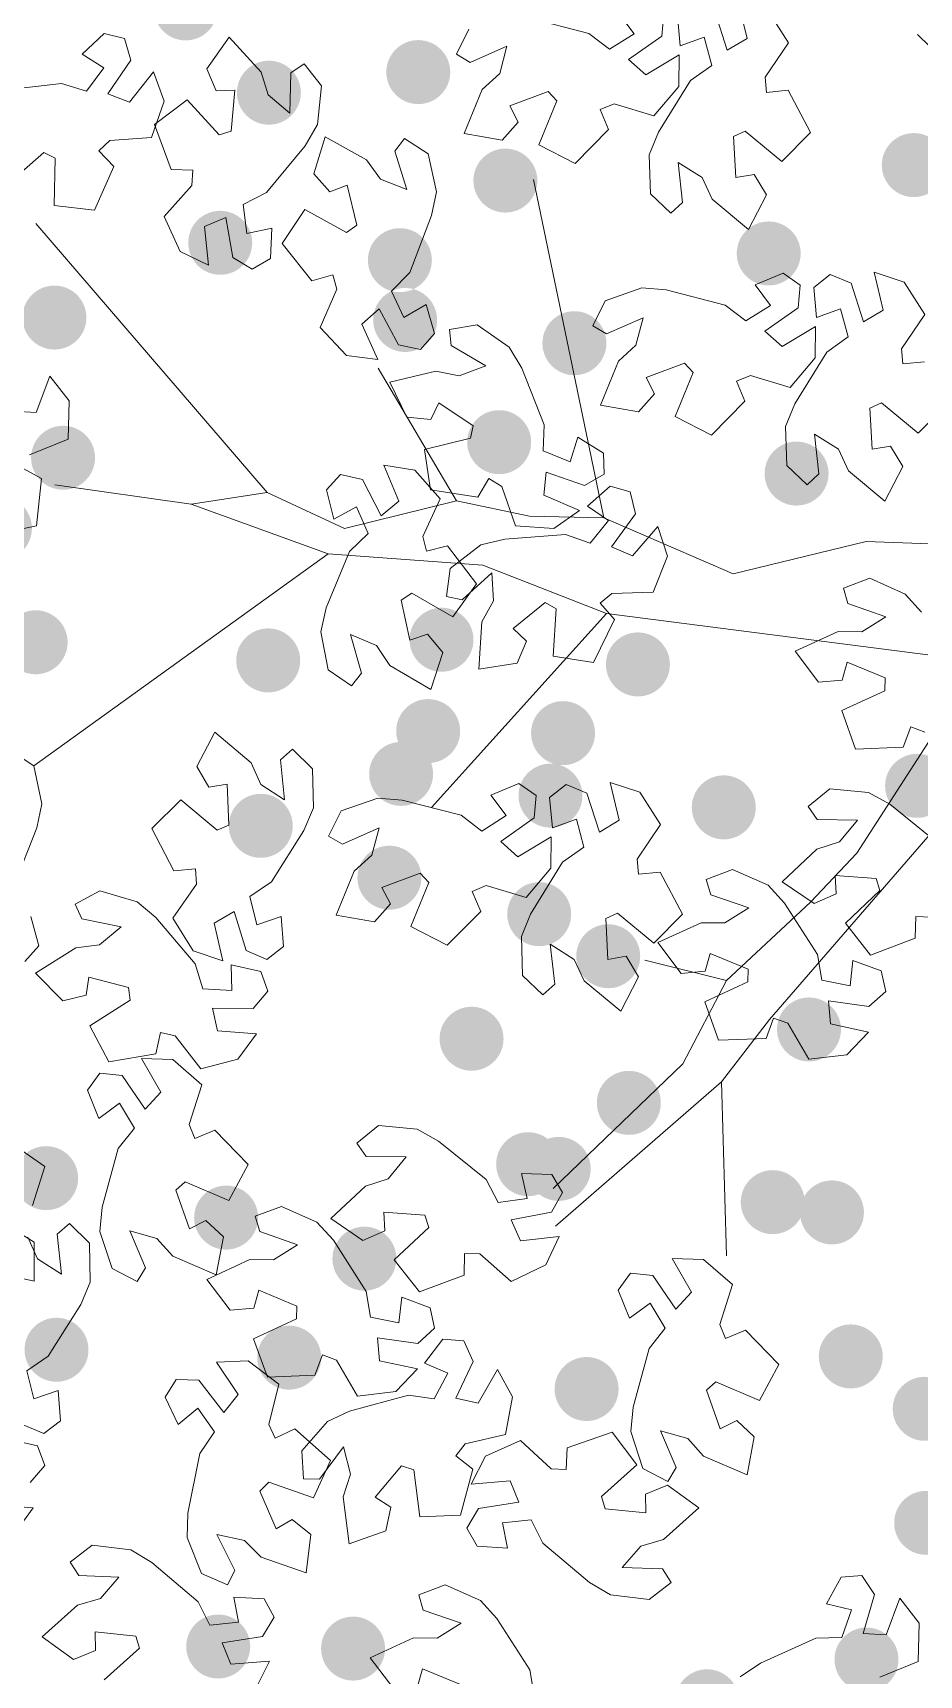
# Model space of a CAD drawing. Header units: millimetres. Extents: x 935 to 13922, y 3203 to 7816.
# Drawn here: x 5850.7 to 5899.6, y 3248.8 to 3339.5 of the extents above; entities that cross this region are included whole.
import ezdxf

# ---------------------------------------------------------------- set-up
doc = ezdxf.new("R2010")
doc.units = ezdxf.units.MM
doc.layers.add('ALBERI frutti - Fruit', color=7, linetype='Continuous', lineweight=5, true_color=0xfd8930)
doc.layers.add('Albero_tronco', color=7, linetype='Continuous', lineweight=5, true_color=0x846648)
doc.layers.add('ALBERO - TREE', color=96, linetype='Continuous', lineweight=5)

msp = doc.modelspace()

# ---------------------------------------------------------------- hatches: boundary and pattern name
at = {"layer": 'ALBERI frutti - Fruit', "lineweight": 30}
h = msp.add_hatch(color=256, dxfattribs=at)
h.dxf.hatch_style = 1
edge = h.paths.add_edge_path()
edge.add_arc((5879.353, 3369.494), 1.767, 0, 360)
edge = h.paths.add_edge_path()
edge.add_arc((5871.902, 3369.607), 1.767, 0, 360)
edge = h.paths.add_edge_path()
edge.add_arc((5881.849, 3357.175), 1.767, 0, 360)
edge = h.paths.add_edge_path()
edge.add_arc((5882.989, 3349.076), 1.767, 0, 360)
edge = h.paths.add_edge_path()
edge.add_arc((5906.652, 3354.479), 1.767, 0, 360)
edge = h.paths.add_edge_path()
edge.add_arc((5909.391, 3357.727), 1.767, 0, 360)
edge = h.paths.add_edge_path()
edge.add_arc((5894.21, 3343.027), 1.767, 0, 360)
edge = h.paths.add_edge_path()
edge.add_arc((5899.335, 3332.182), 1.767, 0, 360)
edge = h.paths.add_edge_path()
edge.add_arc((5903.652, 3338.933), 1.767, 0, 360)
edge = h.paths.add_edge_path()
edge.add_arc((5904.124, 3345.716), 1.767, 0, 360)
edge = h.paths.add_edge_path()
edge.add_arc((5939.302, 3353.604), 1.767, 0, 360)
edge = h.paths.add_edge_path()
edge.add_arc((5943.841, 3344.711), 1.767, 0, 360)
edge = h.paths.add_edge_path()
edge.add_arc((5947.578, 3351.588), 1.767, 0, 360)
edge = h.paths.add_edge_path()
edge.add_arc((5948.202, 3358.136), 1.767, 0, 360)
edge = h.paths.add_edge_path()
edge.add_arc((5939.95, 3359.336), 1.767, 0, 360)
edge = h.paths.add_edge_path()
edge.add_arc((5953.033, 3365.382), 1.767, 0, 360)
edge = h.paths.add_edge_path()
edge.add_arc((5942.182, 3366.746), 1.767, 0, 360)
edge = h.paths.add_edge_path()
edge.add_arc((5932.606, 3365.604), 1.767, 0, 360)
edge = h.paths.add_edge_path()
edge.add_arc((5917.784, 3372.902), 1.767, 0, 360)
edge = h.paths.add_edge_path()
edge.add_arc((5921.273, 3376.796), 1.767, 0, 360)
edge = h.paths.add_edge_path()
edge.add_arc((5940.171, 3384.403), 1.767, 0, 360)
edge = h.paths.add_edge_path()
edge.add_arc((5945.71, 3392.101), 1.767, 0, 360)
edge = h.paths.add_edge_path()
edge.add_arc((5939.881, 3387.707), 1.767, 0, 360)
edge = h.paths.add_edge_path()
edge.add_arc((5929.955, 3388.666), 1.767, 0, 360)
edge = h.paths.add_edge_path()
edge.add_arc((5924.81, 3404.142), 1.767, 0, 360)
edge = h.paths.add_edge_path()
edge.add_arc((5928.046, 3401.609), 1.767, 0, 360)
edge = h.paths.add_edge_path()
edge.add_arc((5932.644, 3396.953), 1.767, 0, 360)
edge = h.paths.add_edge_path()
edge.add_arc((5940.898, 3398.092), 1.767, 0, 360)
edge = h.paths.add_edge_path()
edge.add_arc((5902.538, 3394.149), 1.767, 0, 360)
edge = h.paths.add_edge_path()
edge.add_arc((5906.851, 3385.628), 1.767, 0, 360)
edge = h.paths.add_edge_path()
edge.add_arc((5911.016, 3376.437), 1.767, 0, 360)
edge = h.paths.add_edge_path()
edge.add_arc((5920.795, 3384.537), 1.767, 0, 360)
edge = h.paths.add_edge_path()
edge.add_arc((5898.914, 3366.584), 1.767, 0, 360)
edge = h.paths.add_edge_path()
edge.add_arc((5907.719, 3368.889), 1.767, 0, 360)
edge = h.paths.add_edge_path()
edge.add_arc((5915.853, 3356.28), 1.767, 0, 360)
edge = h.paths.add_edge_path()
edge.add_arc((5916.463, 3343.507), 1.767, 0, 360)
edge = h.paths.add_edge_path()
edge.add_arc((5920.338, 3337.012), 1.767, 0, 360)
edge = h.paths.add_edge_path()
edge.add_arc((5930.28, 3334.834), 1.767, 0, 360)
edge = h.paths.add_edge_path()
edge.add_arc((5920.91, 3327.535), 1.767, 0, 360)
edge = h.paths.add_edge_path()
edge.add_arc((5912.328, 3337.532), 1.767, 0, 360)
edge = h.paths.add_edge_path()
edge.add_arc((5911.005, 3329.882), 1.767, 0, 360)
edge = h.paths.add_edge_path()
edge.add_arc((5888.234, 3365.395), 1.767, 0, 360)
edge = h.paths.add_edge_path()
edge.add_arc((5919.757, 3366.604), 1.767, 0, 360)
edge = h.paths.add_edge_path()
edge.add_arc((5932.194, 3356.469), 1.767, 0, 360)
edge = h.paths.add_edge_path()
edge.add_arc((5879.98, 3391.027), 1.767, 0, 360)
edge = h.paths.add_edge_path()
edge.add_arc((5875.825, 3385.561), 1.767, 0, 360)
edge = h.paths.add_edge_path()
edge.add_arc((5892.255, 3383.828), 1.767, 0, 360)
edge = h.paths.add_edge_path()
edge.add_arc((5890.716, 3395.983), 1.767, 0, 360)
edge = h.paths.add_edge_path()
edge.add_arc((5904.544, 3403.684), 1.767, 0, 360)
edge = h.paths.add_edge_path()
edge.add_arc((5877.424, 3345.69), 1.767, 0, 360)
h = msp.add_hatch(color=256, dxfattribs=at)
h.dxf.hatch_style = 1
edge = h.paths.add_edge_path()
edge.add_arc((5810.415, 3308.719), 1.767, 0, 360)
edge = h.paths.add_edge_path()
edge.add_arc((5802.964, 3308.833), 1.767, 0, 360)
edge = h.paths.add_edge_path()
edge.add_arc((5812.911, 3296.4), 1.767, 0, 360)
edge = h.paths.add_edge_path()
edge.add_arc((5814.05, 3288.301), 1.767, 0, 360)
edge = h.paths.add_edge_path()
edge.add_arc((5837.714, 3293.704), 1.767, 0, 360)
edge = h.paths.add_edge_path()
edge.add_arc((5840.453, 3296.952), 1.767, 0, 360)
edge = h.paths.add_edge_path()
edge.add_arc((5825.272, 3282.252), 1.767, 0, 360)
edge = h.paths.add_edge_path()
edge.add_arc((5830.396, 3271.407), 1.767, 0, 360)
edge = h.paths.add_edge_path()
edge.add_arc((5834.714, 3278.158), 1.767, 0, 360)
edge = h.paths.add_edge_path()
edge.add_arc((5835.186, 3284.941), 1.767, 0, 360)
edge = h.paths.add_edge_path()
edge.add_arc((5870.364, 3292.829), 1.767, 0, 360)
edge = h.paths.add_edge_path()
edge.add_arc((5874.903, 3283.936), 1.767, 0, 360)
edge = h.paths.add_edge_path()
edge.add_arc((5878.64, 3290.814), 1.767, 0, 360)
edge = h.paths.add_edge_path()
edge.add_arc((5879.263, 3297.361), 1.767, 0, 360)
edge = h.paths.add_edge_path()
edge.add_arc((5871.012, 3298.561), 1.767, 0, 360)
edge = h.paths.add_edge_path()
edge.add_arc((5884.094, 3304.607), 1.767, 0, 360)
edge = h.paths.add_edge_path()
edge.add_arc((5873.243, 3305.971), 1.767, 0, 360)
edge = h.paths.add_edge_path()
edge.add_arc((5863.668, 3304.829), 1.767, 0, 360)
edge = h.paths.add_edge_path()
edge.add_arc((5848.846, 3312.127), 1.767, 0, 360)
edge = h.paths.add_edge_path()
edge.add_arc((5852.334, 3316.021), 1.767, 0, 360)
edge = h.paths.add_edge_path()
edge.add_arc((5871.233, 3323.628), 1.767, 0, 360)
edge = h.paths.add_edge_path()
edge.add_arc((5876.771, 3331.326), 1.767, 0, 360)
edge = h.paths.add_edge_path()
edge.add_arc((5870.943, 3326.932), 1.767, 0, 360)
edge = h.paths.add_edge_path()
edge.add_arc((5861.017, 3327.891), 1.767, 0, 360)
edge = h.paths.add_edge_path()
edge.add_arc((5855.871, 3343.367), 1.767, 0, 360)
edge = h.paths.add_edge_path()
edge.add_arc((5859.108, 3340.834), 1.767, 0, 360)
edge = h.paths.add_edge_path()
edge.add_arc((5863.706, 3336.179), 1.767, 0, 360)
edge = h.paths.add_edge_path()
edge.add_arc((5871.959, 3337.317), 1.767, 0, 360)
edge = h.paths.add_edge_path()
edge.add_arc((5833.6, 3333.374), 1.767, 0, 360)
edge = h.paths.add_edge_path()
edge.add_arc((5837.912, 3324.853), 1.767, 0, 360)
edge = h.paths.add_edge_path()
edge.add_arc((5842.078, 3315.662), 1.767, 0, 360)
edge = h.paths.add_edge_path()
edge.add_arc((5851.857, 3323.762), 1.767, 0, 360)
edge = h.paths.add_edge_path()
edge.add_arc((5829.976, 3305.809), 1.767, 0, 360)
edge = h.paths.add_edge_path()
edge.add_arc((5838.781, 3308.114), 1.767, 0, 360)
edge = h.paths.add_edge_path()
edge.add_arc((5846.915, 3295.505), 1.767, 0, 360)
edge = h.paths.add_edge_path()
edge.add_arc((5847.524, 3282.732), 1.767, 0, 360)
edge = h.paths.add_edge_path()
edge.add_arc((5851.399, 3276.237), 1.767, 0, 360)
edge = h.paths.add_edge_path()
edge.add_arc((5861.342, 3274.059), 1.767, 0, 360)
edge = h.paths.add_edge_path()
edge.add_arc((5851.972, 3266.76), 1.767, 0, 360)
edge = h.paths.add_edge_path()
edge.add_arc((5843.39, 3276.757), 1.767, 0, 360)
edge = h.paths.add_edge_path()
edge.add_arc((5842.067, 3269.107), 1.767, 0, 360)
edge = h.paths.add_edge_path()
edge.add_arc((5819.296, 3304.62), 1.767, 0, 360)
edge = h.paths.add_edge_path()
edge.add_arc((5850.819, 3305.83), 1.767, 0, 360)
edge = h.paths.add_edge_path()
edge.add_arc((5863.256, 3295.694), 1.767, 0, 360)
edge = h.paths.add_edge_path()
edge.add_arc((5811.042, 3330.252), 1.767, 0, 360)
edge = h.paths.add_edge_path()
edge.add_arc((5806.887, 3324.786), 1.767, 0, 360)
edge = h.paths.add_edge_path()
edge.add_arc((5823.317, 3323.053), 1.767, 0, 360)
edge = h.paths.add_edge_path()
edge.add_arc((5821.778, 3335.208), 1.767, 0, 360)
edge = h.paths.add_edge_path()
edge.add_arc((5835.606, 3342.909), 1.767, 0, 360)
edge = h.paths.add_edge_path()
edge.add_arc((5808.486, 3284.915), 1.767, 0, 360)
h = msp.add_hatch(color=256, dxfattribs=at)
h.dxf.hatch_style = 1
edge = h.paths.add_edge_path()
edge.add_arc((5879.957, 3300.813), 1.767, 0, 360)
edge = h.paths.add_edge_path()
edge.add_arc((5872.506, 3300.926), 1.767, 0, 360)
edge = h.paths.add_edge_path()
edge.add_arc((5882.453, 3288.493), 1.767, 0, 360)
edge = h.paths.add_edge_path()
edge.add_arc((5883.593, 3280.395), 1.767, 0, 360)
edge = h.paths.add_edge_path()
edge.add_arc((5907.256, 3285.797), 1.767, 0, 360)
edge = h.paths.add_edge_path()
edge.add_arc((5909.995, 3289.045), 1.767, 0, 360)
edge = h.paths.add_edge_path()
edge.add_arc((5894.814, 3274.345), 1.767, 0, 360)
edge = h.paths.add_edge_path()
edge.add_arc((5899.939, 3263.5), 1.767, 0, 360)
edge = h.paths.add_edge_path()
edge.add_arc((5904.256, 3270.251), 1.767, 0, 360)
edge = h.paths.add_edge_path()
edge.add_arc((5904.728, 3277.034), 1.767, 0, 360)
edge = h.paths.add_edge_path()
edge.add_arc((5939.906, 3284.923), 1.767, 0, 360)
edge = h.paths.add_edge_path()
edge.add_arc((5944.445, 3276.029), 1.767, 0, 360)
edge = h.paths.add_edge_path()
edge.add_arc((5948.182, 3282.907), 1.767, 0, 360)
edge = h.paths.add_edge_path()
edge.add_arc((5948.806, 3289.454), 1.767, 0, 360)
edge = h.paths.add_edge_path()
edge.add_arc((5940.554, 3290.654), 1.767, 0, 360)
edge = h.paths.add_edge_path()
edge.add_arc((5953.637, 3296.7), 1.767, 0, 360)
edge = h.paths.add_edge_path()
edge.add_arc((5942.786, 3298.065), 1.767, 0, 360)
edge = h.paths.add_edge_path()
edge.add_arc((5933.21, 3296.922), 1.767, 0, 360)
edge = h.paths.add_edge_path()
edge.add_arc((5918.388, 3304.22), 1.767, 0, 360)
edge = h.paths.add_edge_path()
edge.add_arc((5921.877, 3308.114), 1.767, 0, 360)
edge = h.paths.add_edge_path()
edge.add_arc((5940.775, 3315.721), 1.767, 0, 360)
edge = h.paths.add_edge_path()
edge.add_arc((5946.314, 3323.42), 1.767, 0, 360)
edge = h.paths.add_edge_path()
edge.add_arc((5940.485, 3319.025), 1.767, 0, 360)
edge = h.paths.add_edge_path()
edge.add_arc((5930.559, 3319.985), 1.767, 0, 360)
edge = h.paths.add_edge_path()
edge.add_arc((5925.414, 3335.46), 1.767, 0, 360)
edge = h.paths.add_edge_path()
edge.add_arc((5928.651, 3332.927), 1.767, 0, 360)
edge = h.paths.add_edge_path()
edge.add_arc((5933.248, 3328.272), 1.767, 0, 360)
edge = h.paths.add_edge_path()
edge.add_arc((5941.502, 3329.41), 1.767, 0, 360)
edge = h.paths.add_edge_path()
edge.add_arc((5903.143, 3325.467), 1.767, 0, 360)
edge = h.paths.add_edge_path()
edge.add_arc((5907.455, 3316.946), 1.767, 0, 360)
edge = h.paths.add_edge_path()
edge.add_arc((5911.62, 3307.755), 1.767, 0, 360)
edge = h.paths.add_edge_path()
edge.add_arc((5921.399, 3315.855), 1.767, 0, 360)
edge = h.paths.add_edge_path()
edge.add_arc((5899.518, 3297.902), 1.767, 0, 360)
edge = h.paths.add_edge_path()
edge.add_arc((5908.323, 3300.207), 1.767, 0, 360)
edge = h.paths.add_edge_path()
edge.add_arc((5916.457, 3287.598), 1.767, 0, 360)
edge = h.paths.add_edge_path()
edge.add_arc((5917.067, 3274.826), 1.767, 0, 360)
edge = h.paths.add_edge_path()
edge.add_arc((5920.942, 3268.331), 1.767, 0, 360)
edge = h.paths.add_edge_path()
edge.add_arc((5930.884, 3266.152), 1.767, 0, 360)
edge = h.paths.add_edge_path()
edge.add_arc((5921.514, 3258.854), 1.767, 0, 360)
edge = h.paths.add_edge_path()
edge.add_arc((5912.932, 3268.85), 1.767, 0, 360)
edge = h.paths.add_edge_path()
edge.add_arc((5911.609, 3261.2), 1.767, 0, 360)
edge = h.paths.add_edge_path()
edge.add_arc((5888.838, 3296.713), 1.767, 0, 360)
edge = h.paths.add_edge_path()
edge.add_arc((5920.361, 3297.923), 1.767, 0, 360)
edge = h.paths.add_edge_path()
edge.add_arc((5932.798, 3287.788), 1.767, 0, 360)
edge = h.paths.add_edge_path()
edge.add_arc((5880.584, 3322.345), 1.767, 0, 360)
edge = h.paths.add_edge_path()
edge.add_arc((5876.429, 3316.88), 1.767, 0, 360)
edge = h.paths.add_edge_path()
edge.add_arc((5892.859, 3315.146), 1.767, 0, 360)
edge = h.paths.add_edge_path()
edge.add_arc((5891.32, 3327.302), 1.767, 0, 360)
edge = h.paths.add_edge_path()
edge.add_arc((5905.148, 3335.002), 1.767, 0, 360)
edge = h.paths.add_edge_path()
edge.add_arc((5878.028, 3277.008), 1.767, 0, 360)
h = msp.add_hatch(color=256, dxfattribs=at)
h.dxf.hatch_style = 1
edge = h.paths.add_edge_path()
edge.add_arc((5868.356, 3250.258), 1.767, 0, 360)
edge = h.paths.add_edge_path()
edge.add_arc((5860.906, 3250.372), 1.767, 0, 360)
edge = h.paths.add_edge_path()
edge.add_arc((5870.852, 3237.939), 1.767, 0, 360)
edge = h.paths.add_edge_path()
edge.add_arc((5871.992, 3229.841), 1.767, 0, 360)
edge = h.paths.add_edge_path()
edge.add_arc((5895.656, 3235.243), 1.767, 0, 360)
edge = h.paths.add_edge_path()
edge.add_arc((5898.395, 3238.491), 1.767, 0, 360)
edge = h.paths.add_edge_path()
edge.add_arc((5883.213, 3223.791), 1.767, 0, 360)
edge = h.paths.add_edge_path()
edge.add_arc((5888.338, 3212.946), 1.767, 0, 360)
edge = h.paths.add_edge_path()
edge.add_arc((5892.655, 3219.697), 1.767, 0, 360)
edge = h.paths.add_edge_path()
edge.add_arc((5893.128, 3226.48), 1.767, 0, 360)
edge = h.paths.add_edge_path()
edge.add_arc((5928.306, 3234.368), 1.767, 0, 360)
edge = h.paths.add_edge_path()
edge.add_arc((5932.844, 3225.475), 1.767, 0, 360)
edge = h.paths.add_edge_path()
edge.add_arc((5936.581, 3232.353), 1.767, 0, 360)
edge = h.paths.add_edge_path()
edge.add_arc((5937.205, 3238.9), 1.767, 0, 360)
edge = h.paths.add_edge_path()
edge.add_arc((5928.953, 3240.1), 1.767, 0, 360)
edge = h.paths.add_edge_path()
edge.add_arc((5942.036, 3246.146), 1.767, 0, 360)
edge = h.paths.add_edge_path()
edge.add_arc((5931.185, 3247.51), 1.767, 0, 360)
edge = h.paths.add_edge_path()
edge.add_arc((5921.609, 3246.368), 1.767, 0, 360)
edge = h.paths.add_edge_path()
edge.add_arc((5906.787, 3253.666), 1.767, 0, 360)
edge = h.paths.add_edge_path()
edge.add_arc((5910.276, 3257.56), 1.767, 0, 360)
edge = h.paths.add_edge_path()
edge.add_arc((5929.174, 3265.167), 1.767, 0, 360)
edge = h.paths.add_edge_path()
edge.add_arc((5934.713, 3272.865), 1.767, 0, 360)
edge = h.paths.add_edge_path()
edge.add_arc((5928.885, 3268.471), 1.767, 0, 360)
edge = h.paths.add_edge_path()
edge.add_arc((5918.959, 3269.431), 1.767, 0, 360)
edge = h.paths.add_edge_path()
edge.add_arc((5913.813, 3284.906), 1.767, 0, 360)
edge = h.paths.add_edge_path()
edge.add_arc((5917.05, 3282.373), 1.767, 0, 360)
edge = h.paths.add_edge_path()
edge.add_arc((5921.647, 3277.718), 1.767, 0, 360)
edge = h.paths.add_edge_path()
edge.add_arc((5929.901, 3278.856), 1.767, 0, 360)
edge = h.paths.add_edge_path()
edge.add_arc((5891.542, 3274.913), 1.767, 0, 360)
edge = h.paths.add_edge_path()
edge.add_arc((5895.854, 3266.392), 1.767, 0, 360)
edge = h.paths.add_edge_path()
edge.add_arc((5900.019, 3257.201), 1.767, 0, 360)
edge = h.paths.add_edge_path()
edge.add_arc((5909.799, 3265.301), 1.767, 0, 360)
edge = h.paths.add_edge_path()
edge.add_arc((5887.917, 3247.348), 1.767, 0, 360)
edge = h.paths.add_edge_path()
edge.add_arc((5896.723, 3249.653), 1.767, 0, 360)
edge = h.paths.add_edge_path()
edge.add_arc((5904.856, 3237.044), 1.767, 0, 360)
edge = h.paths.add_edge_path()
edge.add_arc((5905.466, 3224.271), 1.767, 0, 360)
edge = h.paths.add_edge_path()
edge.add_arc((5909.341, 3217.776), 1.767, 0, 360)
edge = h.paths.add_edge_path()
edge.add_arc((5919.283, 3215.598), 1.767, 0, 360)
edge = h.paths.add_edge_path()
edge.add_arc((5909.914, 3208.3), 1.767, 0, 360)
edge = h.paths.add_edge_path()
edge.add_arc((5901.331, 3218.296), 1.767, 0, 360)
edge = h.paths.add_edge_path()
edge.add_arc((5900.008, 3210.646), 1.767, 0, 360)
edge = h.paths.add_edge_path()
edge.add_arc((5877.238, 3246.159), 1.767, 0, 360)
edge = h.paths.add_edge_path()
edge.add_arc((5908.76, 3247.369), 1.767, 0, 360)
edge = h.paths.add_edge_path()
edge.add_arc((5921.198, 3237.233), 1.767, 0, 360)
edge = h.paths.add_edge_path()
edge.add_arc((5868.983, 3271.791), 1.767, 0, 360)
edge = h.paths.add_edge_path()
edge.add_arc((5864.828, 3266.325), 1.767, 0, 360)
edge = h.paths.add_edge_path()
edge.add_arc((5881.259, 3264.592), 1.767, 0, 360)
edge = h.paths.add_edge_path()
edge.add_arc((5879.719, 3276.748), 1.767, 0, 360)
edge = h.paths.add_edge_path()
edge.add_arc((5893.547, 3284.448), 1.767, 0, 360)
edge = h.paths.add_edge_path()
edge.add_arc((5866.428, 3226.454), 1.767, 0, 360)

# ---------------------------------------------------------------- linework, layer by layer
at = {"layer": 'ALBERO - TREE', "lineweight": 9}
for points in [[(5888.34, 3340.667), (5889.028, 3338.523), (5890.122, 3339.176), (5889.618, 3341.262)], [(5885.534, 3340.55), (5885.421, 3339.306), (5885.421, 3339.306), (5883.58, 3338.011), (5884.529, 3337.161), (5886.37, 3338.264), (5886.349, 3336.53), (5884.982, 3334.906), (5882.779, 3335.568), (5882.007, 3335.246), (5882.475, 3334.145), (5882.475, 3334.145), (5880.622, 3332.271), (5878.618, 3333.302), (5879.608, 3335.729), (5879.134, 3336.251), (5877.01, 3335.459), (5877.48, 3334.553), (5876.6, 3333.564), (5874.491, 3333.931), (5875.483, 3336.356), (5876.456, 3337.242), (5876.857, 3338.752), (5874.829, 3337.855), (5874.064, 3338.305), (5874.754, 3339.694)], [(5878.127, 3340.289), (5881.386, 3339.455), (5882.528, 3338.579), (5883.887, 3339.432), (5883.034, 3340.562)], [(5891.267, 3340.724), (5892.41, 3338.936), (5891.121, 3337.031), (5891.198, 3336.198), (5892.388, 3336.315), (5892.388, 3336.315), (5893.625, 3333.988), (5892.042, 3332.383), (5890.021, 3334.052), (5889.382, 3333.754), (5889.504, 3331.491), (5890.509, 3331.669), (5891.19, 3330.535), (5890.211, 3328.631), (5888.192, 3330.301), (5887.637, 3331.494), (5886.315, 3332.327), (5886.566, 3330.124), (5885.909, 3329.528), (5884.789, 3330.601), (5884.721, 3332.747), (5885.227, 3333.998), (5886.995, 3336.86), (5888.171, 3337.689), (5887.763, 3339.24), (5886.43, 3338.762), (5886.274, 3340.431)], [(5848.9, 3336.305), (5852.244, 3336.681), (5853.622, 3336.267), (5854.59, 3337.545), (5853.392, 3338.299), (5854.608, 3339.452), (5855.734, 3339.175), (5856.069, 3337.972), (5856.069, 3337.972), (5854.807, 3336.108), (5855.996, 3335.65), (5857.326, 3337.333), (5857.921, 3335.704), (5857.219, 3333.701), (5854.924, 3333.54), (5854.316, 3332.965), (5855.144, 3332.101), (5855.144, 3332.101), (5854.076, 3329.692), (5851.836, 3329.946), (5851.902, 3332.567), (5851.273, 3332.886), (5849.568, 3331.393)], [(5901.156, 3318.988), (5899.573, 3317.383), (5897.552, 3319.052), (5896.913, 3318.754), (5897.035, 3316.491), (5898.04, 3316.669), (5898.722, 3315.535), (5897.742, 3313.631), (5895.723, 3315.301), (5895.168, 3316.494), (5893.846, 3317.327), (5894.097, 3315.124), (5893.44, 3314.528), (5892.32, 3315.601), (5892.252, 3317.747), (5892.758, 3318.998), (5894.526, 3321.86), (5895.702, 3322.689), (5895.294, 3324.24), (5893.961, 3323.763), (5893.805, 3325.431), (5894.717, 3326.145), (5895.871, 3325.667), (5895.871, 3325.667), (5896.559, 3323.523), (5897.653, 3324.176), (5897.149, 3326.262), (5898.798, 3325.724), (5899.941, 3323.936), (5898.652, 3322.031), (5898.729, 3321.198), (5899.919, 3321.315)], [(5849.578, 3318.585), (5850.85, 3318.518), (5851.594, 3320.531), (5852.664, 3319.166), (5852.617, 3317.044), (5850.485, 3316.18)], [(5850.086, 3315.445), (5851.14, 3314.88), (5851.14, 3314.88), (5850.871, 3312.258), (5848.663, 3311.806)], [(5899.949, 3300.87), (5899.165, 3301.162), (5898.755, 3300.038), (5898.755, 3300.038), (5896.121, 3299.933), (5895.361, 3302.055), (5897.741, 3303.153), (5897.75, 3303.858), (5895.658, 3304.729), (5895.382, 3303.746), (5894.065, 3303.624), (5892.774, 3305.331), (5895.154, 3306.427), (5896.47, 3306.41), (5897.794, 3307.24), (5895.699, 3307.969), (5895.448, 3308.819), (5896.9, 3309.363), (5898.863, 3308.494), (5899.771, 3307.496)], [(5849.429, 3299.859), (5850.721, 3299.001), (5851.166, 3296.901), (5850.889, 3295.58), (5849.654, 3292.451)], [(5900.284, 3290.657), (5899.448, 3290.685), (5899.416, 3289.489), (5899.416, 3289.489), (5896.952, 3288.553), (5895.557, 3290.324), (5897.466, 3292.121), (5897.251, 3292.792), (5894.99, 3292.954), (5895.041, 3291.934), (5893.83, 3291.4), (5892.064, 3292.61), (5893.974, 3294.404), (5895.227, 3294.806), (5896.218, 3296.013), (5894.001, 3296.04), (5893.492, 3296.766), (5894.697, 3297.743), (5896.834, 3297.542), (5898.012, 3296.884), (5900.631, 3294.772)], [(5850.546, 3290.678), (5850.994, 3289.063), (5850.222, 3288.199)], [(5849.16, 3278.384), (5851.326, 3276.881), (5850.654, 3274.73)], [(5849.618, 3273.393), (5850.743, 3272.697), (5850.745, 3270.555), (5848.185, 3271.116)], [(5850.389, 3272.985), (5850.93, 3271.786), (5852.243, 3270.938), (5852.017, 3273.144), (5852.681, 3273.732), (5853.789, 3272.646), (5853.832, 3270.499), (5853.311, 3269.254), (5851.511, 3266.412), (5850.325, 3265.598), (5850.715, 3264.042), (5852.054, 3264.504), (5852.191, 3262.834), (5851.27, 3262.13), (5850.122, 3262.622)], [(5849.293, 3261.83), (5850.928, 3261.463), (5851.325, 3260.374), (5850.513, 3259.425)], [(5848.544, 3258.191), (5850.684, 3258.025), (5849.663, 3256.624)], [(5854.6, 3248.532), (5856.559, 3250.274), (5856.363, 3250.951), (5854.107, 3251.176), (5854.13, 3250.156), (5852.904, 3249.656), (5851.173, 3250.915), (5853.132, 3252.655), (5854.396, 3253.021), (5855.421, 3254.2), (5853.206, 3254.289), (5852.718, 3255.029), (5853.95, 3255.972), (5856.08, 3255.711), (5857.239, 3255.02), (5859.797, 3252.834), (5860.436, 3251.545), (5862.031, 3251.711), (5861.764, 3253.102), (5863.436, 3253.001), (5864.003, 3251.99), (5863.353, 3250.923), (5863.353, 3250.923), (5861.13, 3250.571), (5861.607, 3249.39), (5863.746, 3249.568), (5862.962, 3248.022)], [(5889.75, 3248.69), (5890.867, 3249.447), (5893.929, 3250.84), (5895.368, 3250.873), (5895.892, 3252.389), (5894.519, 3252.735), (5895.319, 3254.208), (5896.474, 3254.293), (5897.166, 3253.253), (5897.166, 3253.253), (5896.544, 3251.09), (5897.816, 3251.022), (5898.559, 3253.036), (5899.629, 3251.671), (5899.583, 3249.549), (5897.451, 3248.684)], [(5870.601, 3248.04), (5869.31, 3249.748), (5871.691, 3250.843), (5873.006, 3250.826), (5874.33, 3251.656), (5872.236, 3252.385), (5871.984, 3253.235), (5873.437, 3253.78), (5875.4, 3252.91), (5876.307, 3251.912), (5878.12, 3249.078), (5878.357, 3247.659)], [(5874.287, 3248.274), (5872.194, 3249.145), (5871.919, 3248.162)]]:
    msp.add_lwpolyline(points, dxfattribs=at)
for points in [[(5866.611, 3336.557), (5866.384, 3334.423), (5865.711, 3333.253), (5863.567, 3330.66), (5862.288, 3330.001), (5862.48, 3328.409), (5863.866, 3328.698), (5863.791, 3327.024), (5862.79, 3326.442), (5861.712, 3327.074), (5861.712, 3327.074), (5861.326, 3329.292), (5860.152, 3328.795), (5860.365, 3326.66), (5858.805, 3327.419), (5857.919, 3329.347), (5859.457, 3331.057), (5859.495, 3331.893), (5858.3, 3331.94), (5858.3, 3331.94), (5857.394, 3334.415), (5859.182, 3335.788), (5860.955, 3333.857), (5861.629, 3334.064), (5861.818, 3336.323), (5860.798, 3336.284), (5860.279, 3337.501), (5861.51, 3339.253), (5863.281, 3337.322), (5863.667, 3336.064), (5864.863, 3335.057), (5864.916, 3337.274), (5865.649, 3337.774)], [(5872.501, 3332.809), (5872.963, 3330.713), (5872.696, 3329.39), (5871.486, 3326.251), (5870.483, 3325.22), (5871.17, 3323.77), (5872.392, 3324.485), (5872.853, 3322.874), (5872.088, 3322.004), (5870.866, 3322.261), (5870.866, 3322.261), (5869.795, 3324.241), (5868.84, 3323.398), (5869.719, 3321.441), (5868, 3321.665), (5866.547, 3323.213), (5867.463, 3325.323), (5867.233, 3326.127), (5866.085, 3325.792), (5866.085, 3325.792), (5864.441, 3327.851), (5865.7, 3329.721), (5867.994, 3328.453), (5868.568, 3328.863), (5868.03, 3331.065), (5867.075, 3330.705), (5866.196, 3331.694), (5866.808, 3333.746), (5869.1, 3332.477), (5869.866, 3331.406), (5871.319, 3330.832), (5870.665, 3332.951), (5871.202, 3333.657)], [(5882.285, 3324.694), (5884.313, 3325.399), (5885.658, 3325.289), (5888.918, 3324.455), (5890.059, 3323.579), (5891.418, 3324.432), (5890.565, 3325.562), (5892.111, 3326.208), (5893.065, 3325.55), (5892.952, 3324.306), (5892.952, 3324.306), (5891.111, 3323.011), (5892.06, 3322.161), (5893.901, 3323.264), (5893.88, 3321.53), (5892.513, 3319.906), (5890.31, 3320.568), (5889.538, 3320.246), (5890.006, 3319.145), (5890.006, 3319.145), (5888.153, 3317.271), (5886.149, 3318.302), (5887.139, 3320.729), (5886.665, 3321.251), (5884.541, 3320.459), (5885.011, 3319.553), (5884.131, 3318.564), (5882.022, 3318.931), (5883.014, 3321.356), (5883.987, 3322.242), (5884.388, 3323.752), (5882.36, 3322.855), (5881.595, 3323.305)], [(5875.215, 3323.356), (5876.974, 3322.125), (5877.673, 3320.971), (5878.907, 3317.841), (5878.866, 3316.403), (5880.352, 3315.801), (5880.769, 3317.154), (5882.198, 3316.28), (5882.224, 3315.121), (5881.15, 3314.484), (5881.15, 3314.484), (5879.021, 3315.217), (5878.889, 3313.95), (5880.861, 3313.104), (5879.443, 3312.106), (5877.326, 3312.261), (5876.573, 3314.435), (5875.859, 3314.872), (5875.241, 3313.848), (5875.241, 3313.848), (5872.636, 3314.251), (5872.298, 3316.48), (5874.846, 3317.099), (5874.99, 3317.789), (5873.104, 3319.047), (5872.645, 3318.135), (5871.328, 3318.269), (5870.39, 3320.193), (5872.937, 3320.81), (5874.225, 3320.54), (5875.684, 3321.1), (5873.768, 3322.218), (5873.685, 3323.101)], [(5866.987, 3304.307), (5866.577, 3306.414), (5866.876, 3307.729), (5868.163, 3310.838), (5869.192, 3311.844), (5868.541, 3313.31), (5867.301, 3312.625), (5866.88, 3314.247), (5867.666, 3315.098), (5868.882, 3314.811), (5868.882, 3314.811), (5869.903, 3312.805), (5870.879, 3313.624), (5870.048, 3315.603), (5871.762, 3315.336), (5873.176, 3313.753), (5872.208, 3311.666), (5872.418, 3310.856), (5873.574, 3311.163), (5873.574, 3311.163), (5875.167, 3309.064), (5873.862, 3307.226), (5871.599, 3308.55), (5871.016, 3308.154), (5871.499, 3305.939), (5872.463, 3306.276), (5873.317, 3305.265), (5872.655, 3303.229), (5870.395, 3304.555), (5869.656, 3305.644), (5868.217, 3306.254), (5868.818, 3304.119), (5868.265, 3303.426)], [(5873.724, 3309.897), (5875.424, 3311.208), (5876.734, 3311.531), (5880.089, 3311.775), (5881.45, 3311.307), (5882.468, 3312.547), (5881.3, 3313.348), (5882.561, 3314.451), (5883.674, 3314.13), (5883.962, 3312.915), (5883.962, 3312.915), (5882.628, 3311.102), (5883.798, 3310.597), (5885.193, 3312.228), (5885.723, 3310.577), (5884.943, 3308.603), (5882.644, 3308.531), (5882.014, 3307.981), (5882.807, 3307.085), (5882.807, 3307.085), (5881.645, 3304.72), (5879.417, 3305.062), (5879.586, 3307.678), (5878.97, 3308.022), (5877.208, 3306.596), (5877.941, 3305.886), (5877.421, 3304.669), (5875.304, 3304.348), (5875.475, 3306.962), (5876.117, 3308.111), (5876.017, 3309.671), (5874.379, 3308.176), (5873.511, 3308.36)], [(5866.119, 3298.835), (5866.162, 3296.689), (5865.642, 3295.444), (5863.841, 3292.602), (5862.655, 3291.787), (5863.046, 3290.232), (5864.384, 3290.694), (5864.521, 3289.023), (5863.6, 3288.32), (5862.452, 3288.811), (5862.452, 3288.811), (5861.79, 3290.963), (5860.688, 3290.323), (5861.167, 3288.231), (5859.525, 3288.788), (5858.403, 3290.589), (5859.714, 3292.479), (5859.646, 3293.313), (5858.455, 3293.209), (5858.455, 3293.209), (5857.245, 3295.55), (5858.845, 3297.137), (5860.848, 3295.445), (5861.49, 3295.735), (5861.394, 3298), (5860.387, 3297.833), (5859.718, 3298.975), (5860.72, 3300.868), (5862.719, 3299.175), (5863.261, 3297.975), (5864.573, 3297.127), (5864.347, 3299.333), (5865.011, 3299.921)], [(5867.691, 3296.521), (5869.719, 3297.225), (5871.064, 3297.115), (5874.323, 3296.281), (5875.465, 3295.406), (5876.823, 3296.258), (5875.97, 3297.388), (5877.516, 3298.034), (5878.47, 3297.377), (5878.358, 3296.133), (5878.358, 3296.133), (5876.517, 3294.837), (5877.466, 3293.987), (5879.307, 3295.09), (5879.285, 3293.356), (5877.919, 3291.732), (5875.716, 3292.394), (5874.944, 3292.072), (5875.411, 3290.971), (5875.411, 3290.971), (5873.559, 3289.097), (5871.555, 3290.128), (5872.545, 3292.556), (5872.07, 3293.077), (5869.946, 3292.285), (5870.416, 3291.379), (5869.537, 3290.39), (5867.427, 3290.757), (5868.42, 3293.182), (5869.393, 3294.068), (5869.793, 3295.579), (5867.765, 3294.681), (5867.001, 3295.131)], [(5877.726, 3287.428), (5877.658, 3289.573), (5878.164, 3290.824), (5879.932, 3293.687), (5881.108, 3294.515), (5880.7, 3296.066), (5879.367, 3295.589), (5879.211, 3297.257), (5880.123, 3297.972), (5881.277, 3297.493), (5881.277, 3297.493), (5881.964, 3295.35), (5883.059, 3296.002), (5882.555, 3298.088), (5884.204, 3297.55), (5885.346, 3295.762), (5884.057, 3293.857), (5884.135, 3293.024), (5885.325, 3293.142), (5885.325, 3293.142), (5886.561, 3290.814), (5884.979, 3289.209), (5882.957, 3290.878), (5882.318, 3290.581), (5882.441, 3288.317), (5883.446, 3288.495), (5884.127, 3287.361), (5883.148, 3285.457), (5881.129, 3287.127), (5880.574, 3288.32), (5879.252, 3289.153), (5879.503, 3286.95), (5878.846, 3286.354)], [(5889.327, 3293.282), (5891.29, 3292.413), (5892.198, 3291.415), (5894.011, 3288.581), (5894.247, 3287.162), (5895.822, 3286.857), (5895.97, 3288.265), (5897.541, 3287.682), (5897.789, 3286.55), (5896.858, 3285.718), (5896.858, 3285.718), (5894.628, 3286.028), (5894.742, 3284.759), (5896.84, 3284.308), (5895.641, 3283.056), (5893.533, 3282.802), (5892.376, 3284.789), (5891.592, 3285.081), (5891.182, 3283.957), (5891.182, 3283.957), (5888.548, 3283.852), (5887.788, 3285.974), (5890.168, 3287.072), (5890.177, 3287.777), (5888.085, 3288.648), (5887.809, 3287.665), (5886.492, 3287.542), (5885.201, 3289.25), (5887.581, 3290.345), (5888.897, 3290.329), (5890.221, 3291.159), (5888.126, 3291.888), (5887.874, 3292.738)], [(5854.369, 3292.104), (5856.431, 3291.505), (5857.464, 3290.637), (5859.639, 3288.071), (5860.063, 3286.696), (5861.665, 3286.605), (5861.623, 3288.02), (5863.258, 3287.652), (5863.655, 3286.564), (5862.844, 3285.615), (5862.844, 3285.615), (5860.592, 3285.624), (5860.875, 3284.381), (5863.014, 3284.215), (5861.993, 3282.813), (5859.939, 3282.28), (5858.526, 3284.095), (5857.71, 3284.279), (5857.454, 3283.11), (5857.454, 3283.11), (5854.858, 3282.654), (5853.821, 3284.655), (5856.033, 3286.061), (5855.948, 3286.761), (5853.757, 3287.345), (5853.616, 3286.334), (5852.327, 3286.036), (5850.819, 3287.556), (5853.031, 3288.96), (5854.338, 3289.119), (5855.538, 3290.119), (5853.365, 3290.561), (5853.002, 3291.37)], [(5855.042, 3271.248), (5854.37, 3273.287), (5854.501, 3274.63), (5855.387, 3277.875), (5856.281, 3279.003), (5855.451, 3280.375), (5854.307, 3279.54), (5853.686, 3281.096), (5854.359, 3282.04), (5855.601, 3281.907), (5855.601, 3281.907), (5856.866, 3280.045), (5857.732, 3280.981), (5856.659, 3282.839), (5858.392, 3282.79), (5859.994, 3281.398), (5859.296, 3279.206), (5859.606, 3278.429), (5860.714, 3278.878), (5860.714, 3278.878), (5862.559, 3276.996), (5861.495, 3275.009), (5859.084, 3276.038), (5858.555, 3275.572), (5859.313, 3273.435), (5860.226, 3273.89), (5861.201, 3272.995), (5860.8, 3270.892), (5858.391, 3271.923), (5857.521, 3272.91), (5856.017, 3273.335), (5856.882, 3271.293), (5856.42, 3270.536)], [(5869.769, 3279.14), (5871.906, 3278.939), (5873.084, 3278.28), (5875.703, 3276.168), (5876.377, 3274.898), (5877.967, 3275.109), (5877.661, 3276.491), (5879.336, 3276.437), (5879.93, 3275.442), (5879.311, 3274.358), (5879.311, 3274.358), (5877.098, 3273.944), (5877.609, 3272.776), (5879.742, 3273.015), (5879.002, 3271.447), (5877.085, 3270.536), (5875.356, 3272.054), (5874.52, 3272.081), (5874.488, 3270.886), (5874.488, 3270.886), (5872.024, 3269.95), (5870.629, 3271.72), (5872.538, 3273.517), (5872.323, 3274.189), (5870.062, 3274.35), (5870.113, 3273.331), (5868.902, 3272.797), (5867.135, 3274.006), (5869.045, 3275.801), (5870.298, 3276.202), (5871.29, 3277.41), (5869.073, 3277.436), (5868.564, 3278.163)], [(5864.399, 3274.679), (5866.362, 3273.809), (5867.27, 3272.811), (5869.083, 3269.977), (5869.319, 3268.558), (5870.894, 3268.253), (5871.042, 3269.662), (5872.613, 3269.079), (5872.861, 3267.947), (5871.93, 3267.115), (5871.93, 3267.115), (5869.7, 3267.425), (5869.813, 3266.155), (5871.912, 3265.705), (5870.712, 3264.452), (5868.605, 3264.198), (5867.447, 3266.186), (5866.663, 3266.477), (5866.253, 3265.354), (5866.253, 3265.354), (5863.62, 3265.248), (5862.859, 3267.37), (5865.24, 3268.468), (5865.249, 3269.173), (5863.156, 3270.044), (5862.881, 3269.061), (5861.563, 3268.939), (5860.272, 3270.647), (5862.653, 3271.742), (5863.969, 3271.725), (5865.292, 3272.555), (5863.198, 3273.284), (5862.946, 3274.135)], [(5884.366, 3260.206), (5883.694, 3262.245), (5883.826, 3263.587), (5884.712, 3266.833), (5885.606, 3267.96), (5884.775, 3269.332), (5883.632, 3268.498), (5883.01, 3270.054), (5883.683, 3270.997), (5884.925, 3270.865), (5884.925, 3270.865), (5886.191, 3269.003), (5887.056, 3269.939), (5885.983, 3271.797), (5887.716, 3271.747), (5889.318, 3270.355), (5888.621, 3268.163), (5888.93, 3267.386), (5890.038, 3267.836), (5890.038, 3267.836), (5891.883, 3265.953), (5890.82, 3263.966), (5888.408, 3264.995), (5887.879, 3264.529), (5888.637, 3262.393), (5889.551, 3262.848), (5890.525, 3261.953), (5890.124, 3259.849), (5887.716, 3260.88), (5886.845, 3261.868), (5885.342, 3262.292), (5886.206, 3260.25), (5885.744, 3259.493)], [(5865.526, 3261.184), (5866.941, 3262.799), (5868.164, 3263.367), (5871.41, 3264.253), (5872.835, 3264.055), (5873.596, 3265.467), (5872.296, 3266.028), (5873.321, 3267.354), (5874.475, 3267.254), (5874.992, 3266.116), (5874.992, 3266.116), (5874.031, 3264.081), (5875.276, 3263.81), (5876.332, 3265.679), (5877.17, 3264.16), (5876.784, 3262.073), (5874.542, 3261.561), (5874.029, 3260.899), (5874.98, 3260.173), (5874.98, 3260.173), (5874.295, 3257.628), (5872.043, 3257.535), (5871.705, 3260.135), (5871.034, 3260.354), (5869.579, 3258.616), (5870.435, 3258.06), (5870.159, 3256.766), (5868.143, 3256.043), (5867.808, 3258.642), (5868.217, 3259.893), (5867.819, 3261.404), (5866.499, 3259.622), (5865.612, 3259.635)], [(5859.99, 3254.402), (5859.182, 3256.391), (5859.222, 3257.74), (5859.887, 3261.038), (5860.703, 3262.223), (5859.782, 3263.536), (5858.697, 3262.626), (5857.972, 3264.137), (5858.58, 3265.123), (5859.828, 3265.075), (5859.828, 3265.075), (5861.217, 3263.303), (5862.017, 3264.295), (5860.82, 3266.076), (5862.553, 3266.144), (5864.246, 3264.863), (5863.697, 3262.629), (5864.059, 3261.875), (5865.134, 3262.398), (5865.134, 3262.398), (5867.102, 3260.644), (5866.175, 3258.59), (5863.7, 3259.454), (5863.203, 3258.953), (5864.104, 3256.873), (5864.984, 3257.388), (5866.017, 3256.561), (5865.759, 3254.435), (5863.286, 3255.302), (5862.351, 3256.228), (5860.822, 3256.55), (5861.823, 3254.571), (5861.413, 3253.784)], [(5884.707, 3252.968), (5882.575, 3253.222), (5881.414, 3253.909), (5878.848, 3256.086), (5878.205, 3257.373), (5876.611, 3257.201), (5876.883, 3255.812), (5875.21, 3255.907), (5874.64, 3256.916), (5875.286, 3257.985), (5875.286, 3257.985), (5877.508, 3258.344), (5877.027, 3259.524), (5874.889, 3259.338), (5875.667, 3260.888), (5877.606, 3261.75), (5879.297, 3260.19), (5880.132, 3260.142), (5880.194, 3261.336), (5880.194, 3261.336), (5882.68, 3262.211), (5884.031, 3260.406), (5882.078, 3258.657), (5882.276, 3257.981), (5884.533, 3257.763), (5884.507, 3258.784), (5885.73, 3259.288), (5887.466, 3258.035), (5885.513, 3256.288), (5884.25, 3255.918), (5883.229, 3254.735), (5885.445, 3254.654), (5885.936, 3253.915)]]:
    msp.add_lwpolyline(points, close=True, dxfattribs=at)
at = {"layer": 'Albero_tronco', "lineweight": 9}
for p, q in [((5904.979, 3334.067), (5899.534, 3339.396)), ((5882.217, 3312.693), (5878.328, 3331.38)), ((5863.618, 3314.1), (5850.835, 3328.958)), ((5874.071, 3313.638), (5869.734, 3320.965)), ((5859.416, 3313.462), (5851.875, 3314.523)), ((5866.974, 3310.709), (5850.721, 3299.001)), ((5882.352, 3307.424), (5872.693, 3296.698)), ((5888.988, 3287.143), (5884.478, 3288.27)), ((5888.709, 3281.547), (5888.993, 3271.952))]:
    msp.add_line(p, q, dxfattribs=at)
for points in [[(5900.834, 3305.045), (5882.352, 3307.424), (5875.533, 3310.092), (5866.974, 3310.709), (5859.416, 3313.462), (5863.618, 3314.1), (5867.888, 3312.104), (5874.071, 3313.638), (5878.101, 3312.795), (5882.217, 3312.693), (5889.362, 3309.613), (5896.7, 3311.388), (5903.266, 3311.156)], [(5879.41, 3275.657), (5886.574, 3282.545), (5888.988, 3287.143), (5893.623, 3291.483), (5896.191, 3294.187), (5900.655, 3301.078)], [(5902.98, 3298.398), (5891.363, 3284.991), (5888.709, 3281.547), (5879.538, 3273.589)]]:
    msp.add_lwpolyline(points, dxfattribs=at)

doc.saveas('drawing.dxf')
